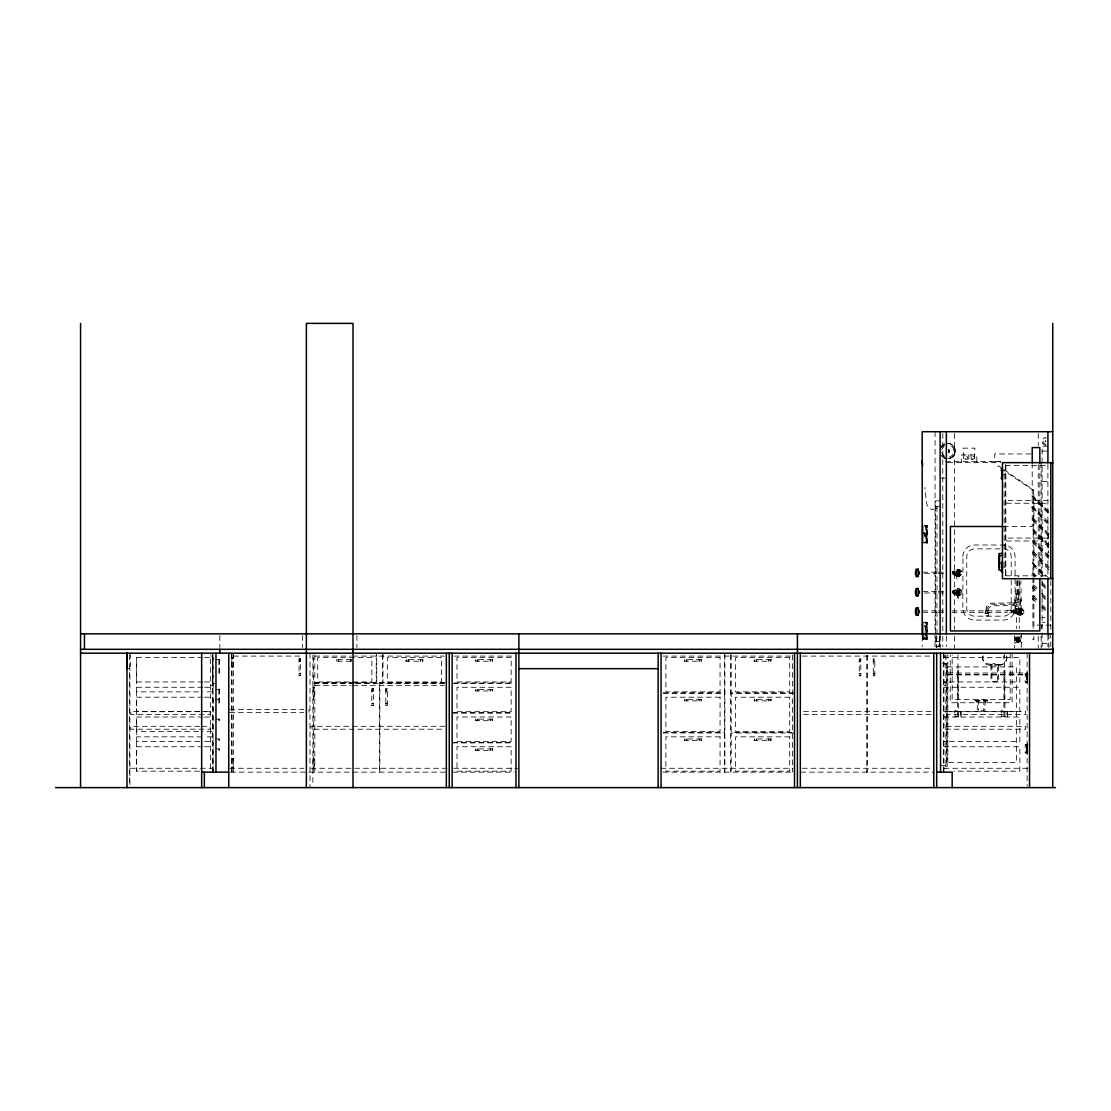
<?xml version="1.0" encoding="UTF-8"?>
<svg xmlns="http://www.w3.org/2000/svg" width="1111" height="1111" viewBox="0 0 1111 1111"><rect width="100%" height="100%" fill="white"/><g stroke="black" fill="none" stroke-linecap="round" stroke-linejoin="round"><path stroke-width="0.75" stroke-dasharray="5 3.75" d="M199.48 771.173L136.653 771.173L136.653 736.843L202.882 736.843M202.882 657.531L136.653 657.531L136.653 691.861L202.882 691.861M210.646 768.687L210.646 654.907M212.576 772.145L212.576 653.185L212.576 685.334L210.646 685.334L210.646 682.432L212.576 682.432M213.062 771.173L213.062 736.843L204.577 736.843M939.406 641.575L939.642 638.672L938.948 646.199A1.944 1.944 0 0 1 937.712 646.658L937.226 646.658A1.903 1.903 0 0 1 936.115 646.296L934.851 645.144L936.24 646.116A1.75 1.75 0 0 0 936.837 646.38L937.712 646.421A1.694 1.694 0 0 0 939.378 645.047L939.406 636.422M1027.508 676.099L1027.647 673.71M1027.508 746.898L1027.647 744.509M958.029 594.191L959.39 593.621A3.152 2.222 0 0 0 959.946 592.385L958.39 591.885A4.444 3.139 0 0 0 957.668 591.885L956.154 592.246L957.126 593.802A1.791 1.791 0 0 0 959.821 592.246L958.029 590.455L956.224 592.246A3.152 2.222 0 0 0 956.654 593.621L958.029 593.913M1011.482 611.911L1012.857 612.217M1020.342 600.954L1020.106 608.689L1015.746 608.689L1015.51 600.954M924.519 637.825L924.116 637.825M962.862 556.611A11.61 11.61 0 0 1 974.472 545.001L1003.483 545.001A11.61 11.61 0 0 1 1015.093 556.611L1015.093 608.453A11.61 11.61 0 0 1 1003.483 620.063L974.472 620.063A11.61 11.61 0 0 1 962.862 608.453L962.959 555.097M1016.315 580.872L1015.94 594.663L1018.801 594.663L1019.273 580.442M233.088 657.531C232.963 659.892 229.921 656.684 233.088 657.531L233.088 667.211C229.921 668.058 232.963 664.85 233.088 667.211M231.63 768.27C234.768 766.604 232.407 764.576 233.088 758.605C229.921 757.744 232.963 760.966 233.088 758.605M314.33 687.278C314.205 689.639 311.163 686.417 314.33 687.278L314.33 696.944C311.163 697.805 314.205 694.583 314.33 696.944M312.871 768.27C316.01 766.604 313.649 764.576 314.33 758.605C311.163 757.744 314.205 760.966 314.33 758.605M935.059 508.671C930.726 511.56 926.963 506.56 926.421 502.589L924.894 487.507M1018.523 594.663L1017.759 601.329L1016.982 601.329L1016.218 594.663M959.96 572.915A1.93 1.93 0 0 1 957.057 574.581A1.93 1.93 0 0 1 957.057 571.235A1.93 1.93 0 0 1 959.96 572.915L959.765 573.373A1.791 1.791 0 0 1 956.752 574.179A3.152 2.222 0 0 1 956.113 573.04L957.668 572.54A4.444 3.139 0 0 1 958.39 572.54L959.946 573.04A3.152 2.222 0 0 1 959.39 574.276C953.918 577.026 957.64 567.221 959.821 572.915M956.71 572.915L958.029 571.596L959.348 572.915L958.029 574.22L956.71 572.915L958.029 572.915M956.752 591.913C960.626 588.399 958.487 596.954 956.557 591.857M959.96 592.246A1.93 1.93 0 0 1 957.057 593.927A1.93 1.93 0 0 1 957.057 590.58A1.93 1.93 0 0 1 959.96 592.246L958.918 593.816L957.126 593.802A1.791 1.791 0 0 1 957.126 590.691A1.791 1.791 0 0 1 959.821 592.246M1018.648 610.328C1016.648 611.897 1019.676 614.8 1021.301 612.966C1024.439 609.536 1015.301 610.508 1020.384 609.856M956.89 574.151C955.335 584.65 961.765 576.79 958.335 573.568M958.321 598.607L959.196 593.718L956.974 594.066L955.932 592.246L956.974 590.441L959.071 590.441L960.126 592.246L959.071 594.066M1027.689 674.669L1026.383 674.655L1026.606 681.807M1026.828 674.558L1026.536 681.39L1027.939 681.349M1026.981 674.544L1027.425 674.002L1025.231 674.016M1027.939 745.328L1026.453 744.939L1027.689 745.467M1026.828 745.356L1027.356 744.898L1025.231 744.814M959.196 574.484L954.28 575.137M1027.425 681.876L1027.647 682.168M1026.453 752.591L1027.939 752.147M1026.758 752.578L1026.758 744.912M1027.425 752.675L1027.647 752.966M948.544 451.358L948.502 450.622M1015.732 606.106L1016.676 604.245L1015.551 602.315M954.28 574.79L953.391 574.248L953.391 571.582L954.28 571.026M954.28 594.135L953.391 593.58L953.391 590.913L954.28 590.372M1016.176 613.466L1015.287 612.925L1015.287 610.258L1016.176 609.717M1012.871 610.758C1015.385 607.467 1015.385 615.716 1012.871 612.439M952.835 574.081L952.738 571.457L953.391 574.248M952.835 593.427L952.738 590.802L953.391 593.58M941.614 449.441L944.517 445.65M958.918 574.47L959.765 573.373A1.791 1.791 0 0 0 957.557 571.179A1.791 1.791 0 0 0 956.752 574.179M1031.813 496.048L1049.076 514.31M1031.813 507.171L1049.076 525.434M1021.662 612.064A1.791 1.791 0 0 1 1018.648 612.869A1.791 1.791 0 0 1 1019.454 609.856A1.791 1.791 0 0 1 1021.662 612.064L1020.815 613.147M924.269 637.7L924.38 638.353M956.89 574.262L957.724 573.568M957.446 592.996L957.682 598.496M959.154 593.927L957.446 594.538L957.015 593.413M997.886 466.537L998.442 465.745L1002.65 468.634M948.488 451.899L948.488 450.191M1017.384 639.089L1017.259 640.033M925.324 541.64L926.949 540.765M998.942 665.031L990.498 665.683L991.012 664.711A7.499 4.569 -90 0 0 991.734 664.267L994.72 663.364L997.706 664.267A7.499 4.569 90 0 0 998.372 664.656C1003.414 666.919 1008.274 660.614 1006.677 655.726M956.349 573.693L957.196 572.665L959.696 573.693L958.862 575.401L957.196 575.401L956.349 573.693L957.196 575.401M956.349 574.373L957.196 572.665M959.696 573.693L958.862 575.401M956.349 593.024L957.196 592.01L959.696 593.024L958.862 594.746L957.196 594.746L956.349 593.024L957.196 594.746M956.349 593.718L957.196 592.01M959.696 593.024L958.862 594.746M1031.841 507.144L1033.341 506.977L1049.076 522.698M985.263 613.411L985.332 611.106L988.623 611.106L988.693 613.411M925.282 638.408L926.949 637.478M1045.493 440.567L1045.132 441.886M1045.729 440.956L1045.729 441.831M983.207 655.726C981.027 666.128 991.373 663.711 997.372 664.531M1018.954 609.911L1021.301 610.217M949.238 457.065C955.224 455.746 955.224 446.358 949.238 445.039M949.572 458.287C957.807 456.468 956.057 443.178 947.627 443.553A7.499 7.499 0 0 1 949.572 458.287L947.627 458.537M1032.175 495.7L1049.076 511.574M957.446 593.107L958.612 593.107M958.612 594.427L954.28 594.482M991.942 664.586L991.942 681.71M956.89 574.581L958.029 575.304L961.89 574.637L961.89 571.179L954.28 570.679M1016.996 609.245L1016.996 613.939L1023.787 613.328L1023.787 609.87L1016.996 609.245L1016.176 609.37L1016.176 613.827L1016.996 613.827M1018.231 576.345L1018.981 576.345M958.487 574.651L957.557 574.651M957.724 593.024L959.154 593.607M1047.909 446.205L1042.104 446.205L1042.104 648.352M1042.104 451.052L1047.909 451.052M1030.814 453.955L994.72 453.955L994.72 462.648M1000.386 461.44L990.845 461.69M945.392 461.69L1000.664 461.69M947.627 462.648L1000.664 462.648M1005.358 465.551L1047.673 465.551M1002.455 474.258L1005.358 474.258M941.628 478.133L945.392 478.133M1042.104 481.507L1047.909 481.507M1048.117 500.367L1006.802 500.367L1006.802 503.269L1049.839 503.269M939.406 500.853L935.545 500.853L935.545 641.575M1032.924 502.311L1033.883 502.311M935.545 506.658L939.406 506.658M924.435 525.545L927.352 525.545L927.157 542.904M924.408 525.934L927.199 525.934M1003.233 526.489L1032.216 526.489L1032.216 464.731M926.949 527.683L925.282 526.753M924.699 532.613L924.699 536.321M1048.117 538.085L1006.802 538.085L1006.802 540.988L1049.839 540.988M924.408 542.515L927.199 542.515M922.922 542.904L927.352 542.904M1000.067 548.876L974.472 548.876A7.735 7.735 0 0 0 966.737 556.611L966.737 608.453A7.735 7.735 0 0 0 974.472 616.188L1003.483 616.188A7.735 7.735 0 0 0 1011.218 608.453L1011.218 577.345M1032.924 552.598L1033.883 552.598M1032.924 554.528L1033.883 554.528M1032.924 563.235L1033.883 563.235M1002.455 567.11L1005.358 567.11M1032.924 567.11L1033.883 567.11M961.89 571.596L958.987 571.596L958.987 574.22L961.89 574.22M922.81 572.179L936.684 572.179M938.42 572.179L943.628 572.179M957.196 573.345L959.696 574.373M924.546 573.637L936.684 573.637M938.42 573.637L943.628 573.637M958.029 573.693L959.154 574.262M1005.358 575.804L1048.117 575.804M954.28 590.024L961.89 590.524L961.89 593.982L958.029 594.593L958.029 589.913M961.89 590.941L958.987 590.941L958.987 593.566L961.89 593.566M922.81 591.51L936.684 591.51M938.42 591.51L943.628 591.51M956.627 592.246L958.029 592.246M957.196 592.691L959.696 593.718M924.546 592.982L936.684 592.982M938.42 592.982L943.628 592.982M1015.926 593.705L1018.815 593.705M1014.065 604.245L992.928 604.245A6.013 6.013 0 0 0 986.985 611.106M1023.787 610.286L1020.898 610.286L1020.898 612.911L1023.787 612.911M922.783 610.856L936.573 610.856M938.309 610.856L945.197 610.856M952.099 610.856L1007.26 610.856M1012.857 610.967L1011.468 610.481M922.783 612.328L936.573 612.328M938.309 612.328L945.197 612.328M952.099 612.328L1007.26 612.328M985.138 613.161L988.818 613.161M985.138 613.286L988.818 613.286M1042.104 617.397L1045.007 617.397M1041.993 622.229L1045.132 622.229M922.922 622.257L927.157 622.257L927.157 639.617L922.922 639.617A2.028 1.333 -20.5 0 1 922.672 638.742L925.977 638.742A2.028 1.333 20.5 0 0 926.866 639.617L926.866 622.257A2.028 1.333 -20.5 0 0 925.977 623.132L925.977 638.742M924.574 622.646L927.018 622.646L927.018 639.228L922.991 639.228L922.991 635.909M926.949 624.396L925.324 623.521M1051.02 625.132L1037.271 625.132L1037.271 622.229M924.171 625.91L925.907 626.007M1032.924 628.034L1033.883 628.034M1041.507 628.52L1041.868 625.132M923.422 637.478L925.074 638.408M935.059 641.575L939.892 641.575M939.642 642.283L939.642 644.255M1042.104 643.505L1047.909 643.505M210.646 656.087L212.576 656.087M233.574 656.087L303.442 656.087M314.816 656.087L351.104 656.087M352.826 656.087L444.414 656.087M454.08 656.087L514.046 656.087M662.989 656.087L792.587 656.087M802.253 656.087L931.851 656.087M943.947 656.087L945.878 656.087M204.577 657.531L213.062 657.531L213.062 691.861L204.577 691.861M943.461 657.531L1019.856 657.531L1019.856 681.96L943.461 681.96M299.053 659.059L300.595 659.059M859.261 659.281L860.817 659.281M215.965 659.656L219.492 659.656M351.312 659.656L336.327 659.656L336.327 661.212L352.937 661.212M299.053 660.878L300.595 660.878M859.261 661.101L860.817 661.101M873.288 661.101L874.843 661.101M299.053 661.128L300.595 661.128M859.261 661.351L860.817 661.351M942.211 663.253L947.197 663.253L947.197 766.312L942.211 766.312M943.475 663.989L946.378 663.989L946.378 765.562L940.559 765.562M990.498 665.031C985.193 666.031 981.513 660.601 982.749 655.726M947.197 666.919L1016.371 666.919L1016.371 762.646L947.197 762.646M946.378 667.739L947.836 667.739M126.987 668.655L129.89 668.655L129.89 785.894M1027.12 672.683L1027.12 683.209M947.808 673.002L1027.12 673.002M299.053 673.28L300.595 673.28M299.053 673.53L300.595 673.53M859.261 673.502L860.817 673.502M859.261 673.766L860.817 673.766M873.288 673.766L874.843 673.766M1027.12 673.724L1025.231 673.724L1025.231 682.168L1027.12 682.168M1026.453 674.224L1027.856 674.224M947.808 674.46L1027.939 674.544M947.808 674.946L1027.12 674.946M299.053 675.363L300.595 675.363M859.261 675.585L860.817 675.585M1026.453 681.529L1027.856 681.654M202.882 681.96L136.653 681.96L136.653 657.531M204.577 681.96L213.062 681.96M1025.231 681.862L1027.356 681.862L1027.356 674.099M314.816 682.432L351.104 682.432M352.826 682.432L444.414 682.432M943.947 682.432L945.878 682.432M354.131 682.918L313.358 682.918L313.358 653.671M355.839 682.918L376.226 682.918L376.226 653.671M445.858 682.918L382.989 682.918L382.989 653.671M454.33 682.918L513.796 682.918M213.062 683.404L215.965 683.404M353.978 683.404L313.358 683.404L313.358 772.145M355.673 683.404L379.365 683.404L379.365 772.145M444.164 683.404L379.851 683.404L379.851 772.145M452.635 683.404L513.796 683.404M314.816 685.334L351.104 685.334M352.826 685.334L444.414 685.334M943.947 685.334L945.878 685.334M202.882 687.278L136.653 687.278L136.653 711.693L202.882 711.693M204.577 687.278L213.062 687.278M943.461 687.278L1019.856 687.278L1019.856 711.693L943.461 711.693M371.824 689.028L373.365 689.028M215.965 689.403L219.492 689.403M371.824 690.848L373.365 690.848M385.85 690.848L387.392 690.848M371.824 691.098L373.365 691.098M663.239 692.833L724.4 692.833L724.4 653.671M794.032 692.833L731.163 692.833L731.163 653.671M663.239 693.32L724.4 693.32L724.4 732.482L663.239 732.482M794.032 693.32L731.163 693.32L731.163 732.482L794.032 732.482M202.882 697.194L136.653 697.194L136.653 731.524L202.882 731.524M204.577 697.194L213.062 697.194L213.062 731.524L204.577 731.524M215.965 699.319L219.492 699.319M974.764 700.569L987.582 700.569M371.824 703.249L373.365 703.249M371.824 703.499L373.365 703.499M385.85 703.499L387.392 703.499M371.824 705.318L373.365 705.318M229.699 709.512L303.831 709.512M199.813 711.457L130.862 711.457L130.862 714.359L210.16 714.359L210.16 711.457L201.535 711.457M803.531 711.457L932.282 711.457M946.364 711.457L1025.661 711.457L1025.661 714.359L946.364 714.359M204.577 711.693L213.062 711.693M229.699 712.415L303.831 712.415M452.635 712.665L513.796 712.665M452.635 713.151L513.796 713.151M803.531 714.359L932.282 714.359M202.882 717.012L136.653 717.012L136.653 741.44L202.882 741.44M204.577 717.012L213.062 717.012M943.461 717.012L1019.856 717.012L1019.856 741.44L943.461 741.44M215.965 719.136L219.492 719.136L219.492 720.692M199.813 726.316L130.862 726.316L130.862 729.219L210.16 729.219L210.16 726.316L201.535 726.316M444.844 726.316L310.941 726.316L310.941 729.219L444.844 729.219M946.364 726.316L1025.661 726.316L1025.661 729.219L946.364 729.219M663.239 732.968L724.4 732.968L724.4 772.145M794.032 732.968L731.163 732.968L731.163 772.145M215.965 738.968L219.492 738.968L219.492 740.509M204.577 741.44L213.062 741.44M452.635 742.398L513.796 742.398M452.635 742.884L513.796 742.884M1027.12 743.467L1027.12 753.994M1027.12 744.509L1025.231 744.509L1025.231 752.966L1027.12 752.966M1026.453 745.023L1027.856 745.148M202.882 746.759L136.653 746.759L136.653 771.173M204.577 746.759L213.062 746.759M943.461 746.759L1019.856 746.759L1019.856 771.173L953.641 771.173M215.965 748.883L219.492 748.883L219.492 750.425M1026.453 752.328L1027.856 752.453M1025.231 752.661L1027.356 752.661L1027.356 744.898M946.378 761.813L947.836 761.813L947.808 654.823M130.376 768.27L212.576 768.27M229.699 768.27L303.831 768.27M310.941 768.27L448.275 768.27M453.691 768.27L517.907 768.27M660.837 768.27L793.018 768.27M802.253 768.27L932.282 768.27M943.947 768.27L1028.564 768.27M230.463 772.145L447.525 772.145M452.635 772.145L514.046 772.145M662.989 772.145L794.032 772.145M800.795 772.145L933.296 772.145M925.046 635.659L925.185 625.924L925.269 635.659M935.545 507.63L936.99 508.588M1004.038 469.606L1033.466 489.909L1032.924 576.373M1000.692 468.467L1033.883 490.701L1033.883 576.373M944.517 456.44L941.614 452.663M998.372 664.656L998.428 664.711A7.499 4.569 -90 0 1 997.706 664.267M1032.661 496.534L1049.076 512.949M1032.661 507.658L1049.076 524.073M1049.076 533.822L1033.341 518.087L1031.841 518.268L1031.98 519.462L1049.076 536.557M1032.661 518.781L1049.076 535.196M1049.076 544.945L1033.341 529.211L1031.841 529.391L1031.98 530.586L1049.076 547.681M1032.661 529.905L1049.076 546.306M1049.076 556.069L1033.341 540.335L1031.841 540.515L1031.98 541.71L1049.076 558.805M1032.661 541.015L1049.076 557.43M1049.076 567.193L1033.341 551.459L1031.841 551.639L1031.98 552.834L1049.076 569.929M1032.661 552.139L1049.076 568.554M1049.076 578.317L1032.175 562.43L1031.98 563.944L1044.187 576.165M1032.661 563.263L1045.548 576.165M1035.758 576.123C1035.841 574.081 1030.855 572.082 1031.98 575.067M1041.812 582.178L1047.867 588.219M1032.661 574.387L1035.008 576.734M1042.035 583.761L1045.548 587.288M1041.743 584.844L1047.854 590.941M1036.966 588.455C1031.55 580.025 1028.925 587.705 1036.855 591.08M1041.812 593.302L1047.867 599.343M1032.661 585.511L1037.341 590.205M1042.035 594.885L1045.548 598.412M1041.743 595.968L1047.854 602.065M1036.966 599.579C1031.55 591.149 1028.925 598.829 1036.855 602.204M1041.812 604.412L1047.867 610.467M1032.661 596.635L1037.341 601.315M1042.035 606.009L1045.548 609.522M1041.743 607.092L1047.854 613.189M1026.675 745.328L1026.383 752.175M1021.662 611.133L1021.717 611.592A1.819 1.819 0 0 1 1019.023 613.175A1.819 1.819 0 0 1 1019.023 610.022A1.819 1.819 0 0 1 1021.759 611.592M1017.94 580.442L1018.398 611.592L1021.287 611.592L1020.898 580.872M1027.508 681.571L1027.508 678.613M1027.508 752.369L1027.508 749.411M1027.508 680.39L1027.508 681.265M1027.508 751.189L1027.508 752.064M1050.812 580.664L1050.812 646.616M1048.881 633.839L1048.881 647.588M1048.395 533.28L1048.395 552.625M1047.909 464.384L1047.909 577.192M1047.909 635.353L1047.909 646.616M1041.146 462.648L1041.146 577.192M1041.146 636.2L1041.146 648.352M1039.84 464.87L1039.84 575.581M1038.243 433.443L1038.243 445.567M1038.243 464.634L1038.243 575.554M1038.243 636.214L1038.243 648.352M1033.883 577.748L1033.883 629.007M1033.883 636.422L1033.883 639.644L1032.924 639.644L1032.924 636.422M1032.924 577.748L1032.924 629.007M1027.536 673.752L1027.536 682.196M1027.536 744.537L1027.536 752.994M1027.12 653.185L1027.12 785.894M1026.314 673.724L1026.314 682.168M1026.314 744.509L1026.314 752.966M1021.315 633.492L1021.315 647.727M1019.926 613.939L1019.842 589.344A11.61 1.236 -90 0 0 1019.356 580.136M1019.273 608.689L1019.273 628.59M1018.634 593.705L1018.634 594.663M1017.537 593.705L1017.537 594.663M1017.37 594.663L1017.37 589.344A11.61 1.236 -90 0 1 1017.857 580.136M1016.579 608.689L1016.579 628.59M1016.107 593.705L1016.107 594.663M1015.468 609.717L1015.468 613.466M1015.01 610.411L1015.01 612.772M1014.635 610.147L1014.635 613.05M1014.551 636.659L1014.551 647.727M1014.385 610.05L1014.385 613.147M1013.607 610.05L1013.607 613.147M1012.996 610.411L1012.996 612.772M1012.121 653.185L1012.121 702.749L950.224 702.749L950.224 654.893M1011.218 575.623L1011.218 556.611A7.735 7.735 0 0 0 1004.497 548.945M1010.191 653.185L1010.191 699.611L952.169 699.611L952.169 654.907M1007.538 717.012L1007.538 710.721L1006.08 710.721L1006.08 711.818M1006.469 711.818L1007.149 711.109L1007.149 716.623L1001.636 716.623L1001.636 711.109L1002.303 711.818M1006.233 655.726C1007.802 661.212 1002.747 666.1 997.484 664.586L997.484 681.71M1005.844 465.551L1005.844 575.804M1005.358 464.384L1005.358 576.984M1004.927 716.623L1004.872 670.586L1003.927 670.586L1003.9 717.012M1004.386 653.185L1004.386 699.611M1004.15 474.258L1004.15 567.11M1003.691 655.726L1003.691 658.879M1002.691 711.818L1002.691 710.721L1001.247 710.721L1001.247 717.012M998.456 665.683L998.456 681.71L990.984 681.71L990.984 665.683M987.707 699.611L987.707 701.055L974.653 701.055L974.764 699.611M985.526 701.055L985.526 702.735M985.04 700.569L985.04 710.248L977.305 710.248L977.305 700.569M983.832 699.611L983.832 710.248M978.513 699.611L978.513 710.248M977.305 461.69L977.305 462.648M976.819 461.69L976.819 454.913L961.348 454.913L961.348 461.69M976.819 701.055L976.819 702.735M971.028 454.913L971.222 459.371L974.514 459.551L974.889 448.15L963.279 448.15L963.279 454.913M968.125 454.913C972.069 461.329 960.265 461.426 964.251 454.913M961.112 717.012L961.112 710.721L959.654 710.721L959.654 711.818M960.862 461.69L960.862 462.648M960.043 711.818L960.723 711.109L960.723 716.623L955.21 716.623L955.21 711.109L955.891 711.818M958.446 717.012L958.446 670.586L957.501 670.586L957.488 717.012M958.029 570.568L958.029 575.248M957.96 654.907L957.96 699.611M956.279 711.818L956.279 710.721L954.821 710.721L954.821 717.012M955.099 570.568L955.099 575.248M955.099 589.913L955.099 594.593M954.405 433.443L954.405 629.284M954.405 636.214L954.405 648.352M953.571 571.026L953.571 574.79M953.571 590.372L953.571 594.135M953.113 571.734L953.113 574.081M953.113 591.08L953.113 593.427M946.364 636.214L946.364 646.616M945.878 654.907L945.878 768.687M943.947 653.185L943.947 772.145M943.461 653.185L943.461 771.173M942.795 433.443L942.795 634.478M942.795 636.214L942.795 646.616M940.128 635.2L940.128 648.352M939.892 636.214L939.892 646.658M936.99 506.658L936.99 633.839M935.059 431.707L935.059 646.658M926.657 525.934L926.657 542.515M926.657 622.646L926.657 639.228M925.06 532.613L925.144 536.321M924.963 532.877L924.963 536.071M923.352 635.909L923.213 639.617M922.922 636.145L922.922 639.617M922.672 635.27L922.644 638.992M922.186 636.214L922.186 646.616M867.288 655.379L867.288 772.145M866.816 655.379L866.816 772.145M792.587 654.907L792.587 772.145M770.756 659.656L770.756 661.212M770.756 699.319L770.756 700.86M770.756 738.968L770.756 740.509M768.937 659.656L768.937 661.212M768.937 699.319L768.937 700.86M768.937 738.968L768.937 740.509M768.673 659.656L768.673 661.212M768.673 699.319L768.673 700.86M768.673 738.968L768.673 740.509M756.522 659.656L756.522 661.212M756.522 699.319L756.522 700.86M756.522 738.968L756.522 740.509M756.272 659.656L756.272 661.212M756.272 699.319L756.272 700.86M756.272 738.968L756.272 740.509M754.452 659.656L754.452 661.212M754.452 699.319L754.452 700.86M754.452 738.968L754.452 740.509M730.691 654.907L730.691 772.145M724.886 654.907L724.886 772.145M701.11 659.656L701.11 661.212M701.11 699.319L701.11 700.86M701.11 738.968L701.11 740.509M699.291 659.656L699.291 661.212M699.291 699.319L699.291 700.86M699.291 738.968L699.291 740.509M699.041 659.656L699.041 661.212M699.041 699.319L699.041 700.86M699.041 738.968L699.041 740.509M686.89 659.656L686.89 661.212M686.89 699.319L686.89 700.86M686.89 738.968L686.89 740.509M686.64 659.656L686.64 661.212M686.64 699.319L686.64 700.86M686.64 738.968L686.64 740.509M684.82 659.656L684.82 661.212M684.82 699.319L684.82 700.86M684.82 738.968L684.82 740.509M492.215 659.656L492.215 661.212M492.215 689.403L492.215 690.945M492.215 719.136L492.215 720.692M492.215 748.883L492.215 750.425M490.395 659.656L490.395 661.212M490.395 689.403L490.395 690.945M490.395 719.136L490.395 720.692M490.395 748.883L490.395 750.425M490.132 659.656L490.132 661.212M490.132 689.403L490.132 690.945M490.132 719.136L490.132 720.692M490.132 748.883L490.132 750.425M477.98 659.656L477.98 661.212M477.98 689.403L477.98 690.945M477.98 719.136L477.98 720.692M477.98 748.883L477.98 750.425M477.73 659.656L477.73 661.212M477.73 689.403L477.73 690.945M477.73 719.136L477.73 720.692M477.73 748.883L477.73 750.425M475.911 659.656L475.911 661.212M475.911 689.403L475.911 690.945M475.911 719.136L475.911 720.692M475.911 748.883L475.911 750.425M422.583 659.656L422.583 661.212M420.763 659.656L420.763 661.212M420.5 659.656L420.5 661.212M408.348 659.656L408.348 661.212M408.098 659.656L408.098 661.212M406.279 659.656L406.279 661.212M382.517 654.837L382.517 682.918L376.712 682.918L376.712 654.837M356.881 635.561L356.881 647.588M351.118 659.656L351.118 661.212M350.868 659.656L350.868 661.212M338.716 659.656L338.716 661.212M338.466 659.656L338.466 661.212M336.647 659.656L336.647 661.212M314.816 654.907L314.816 772.145M313.094 687.278L313.191 696.944M313.191 758.605L313.094 768.27M312.871 654.907L312.871 785.894M309.969 653.185L309.969 787.616M309.011 709.512L309.011 712.415M302.498 635.561L302.498 647.588M233.574 653.185L233.574 772.145M232.116 653.671L232.116 772.145M231.852 657.531L231.949 667.211M231.852 758.605L231.949 768.27M231.63 653.185L231.63 772.145M219.839 635.561L219.839 647.588M219.492 659.281L219.492 675.585M219.492 689.028L219.492 705.318M218.881 659.656L218.881 673.502M218.881 689.403L218.881 703.249M218.881 719.136L218.881 720.692M218.881 738.968L218.881 740.509M218.881 748.883L218.881 750.425M213.062 654.907L213.062 772.145M130.376 653.185L130.376 668.655M129.404 654.907L129.404 785.894M1045.979 445.247A3.875 3.875 0 0 1 1042.104 441.373A3.875 3.875 0 0 1 1045.979 437.512M1045.979 444.275A2.902 2.902 0 0 1 1043.076 441.373A2.902 2.902 0 0 1 1045.979 438.47M947.627 443.317A7.735 7.735 0 0 1 949.627 458.524M945.628 458.524A7.735 7.735 0 0 1 940.934 454.913M940.934 447.177A7.735 7.735 0 0 1 945.628 443.581M948.502 449.524A1.75 1.75 0 0 1 948.502 452.566M948.655 450.024A1.444 1.444 0 0 1 948.655 452.08M385.85 689.028L385.85 705.318L387.392 705.318L387.392 689.028L385.85 689.028M873.288 659.281L873.288 675.585L874.843 675.585L874.843 659.281L873.288 659.281M936.684 635.561L936.684 647.588L936.684 635.561M1014.065 602.884L1014.065 605.592L991.609 605.787L989.012 607.731L988.332 611.008L985.624 611.203L986.721 606.273L990.845 603.176L1014.065 602.884M988.776 613.564L988.637 615.827L985.318 615.827L985.179 613.564L988.776 613.564M949.558 451.052L948.6 452.719A1.861 1.861 0 0 0 948.558 449.441L949.558 451.052M1018.648 611.258C1020.259 616.272 1022.564 607.703 1018.648 611.258M1015.593 639.019C1018.884 649.518 1023.703 631.562 1015.593 639.019M1016.759 639.325C1018.245 643.949 1020.356 636.075 1016.759 639.325M1017.009 639.394C1018.176 643.019 1019.829 636.839 1017.009 639.394M1014.968 599.023L1014.635 600.954L1021.217 600.954L1020.884 599.023L1014.968 599.023M956.974 571.096L955.932 572.915L956.974 574.72L959.071 574.72L960.126 572.915L959.071 571.096L956.974 571.096M1018.884 609.786L1017.829 611.592L1018.884 613.411L1020.967 613.411L1022.023 611.592L1020.967 609.786L1018.884 609.786M942.336 445.747L941.142 447.302A7.499 7.499 0 0 1 945.683 443.803L942.336 445.747M1014.829 635.909L1014.19 636.534L1015.329 637.672A2.777 2.777 0 0 1 1015.329 641.602L1014.19 642.741L1014.829 643.38L1015.968 642.241A2.777 2.777 0 0 1 1019.898 642.241L1021.037 643.38L1021.662 642.741L1020.523 641.602A2.777 2.777 0 0 1 1020.523 637.672L1021.662 636.534L1021.037 635.909L1019.898 637.047A2.777 2.777 0 0 1 1015.968 637.047L1014.829 635.909M1017.926 602.315L1014.065 602.315L1014.065 606.175L1017.926 606.175L1017.926 602.315M1011.468 610.3L1007.26 610.3L1007.26 612.883L1011.468 612.883L1011.468 610.3M371.879 657.531L317.718 657.531L317.718 681.96L371.879 681.96L371.879 657.531M441.511 657.531L387.35 657.531L387.35 681.96L441.511 681.96L441.511 657.531M511.143 657.531L456.982 657.531L456.982 681.96L511.143 681.96L511.143 657.531M720.053 657.531L665.892 657.531L665.892 691.861L720.053 691.861L720.053 657.531M789.685 657.531L735.524 657.531L735.524 691.861L789.685 691.861L789.685 657.531M300.595 658.754L299.053 658.754L299.053 675.669L300.595 675.669L300.595 658.754M860.817 658.976L859.261 658.976L859.261 675.891L860.817 675.891L860.817 658.976M874.843 658.976L873.288 658.976L873.288 661.351L874.843 661.351L874.843 658.976M422.888 659.656L405.973 659.656L405.973 661.212L422.888 661.212L422.888 659.656M492.52 659.656L475.605 659.656L475.605 661.212L492.52 661.212L492.52 659.656M701.43 659.656L684.501 659.656L684.501 661.212L701.43 661.212L701.43 659.656M771.062 659.656L754.147 659.656L754.147 661.212L771.062 661.212L771.062 659.656M874.843 673.502L873.288 673.502L873.288 675.891L874.843 675.891L874.843 673.502M511.143 687.278L456.982 687.278L456.982 711.693L511.143 711.693L511.143 687.278M373.365 688.709L371.824 688.709L371.824 705.638L373.365 705.638L373.365 688.709M387.392 688.709L385.85 688.709L385.85 691.098L387.392 691.098L387.392 688.709M492.52 689.403L475.605 689.403L475.605 690.945L492.52 690.945L492.52 689.403M720.053 697.194L665.892 697.194L665.892 731.524L720.053 731.524L720.053 697.194M789.685 697.194L735.524 697.194L735.524 731.524L789.685 731.524L789.685 697.194M701.43 699.319L684.501 699.319L684.501 700.86L701.43 700.86L701.43 699.319M771.062 699.319L754.147 699.319L754.147 700.86L771.062 700.86L771.062 699.319M387.392 703.249L385.85 703.249L385.85 705.638L387.392 705.638L387.392 703.249M511.143 717.012L456.982 717.012L456.982 741.44L511.143 741.44L511.143 717.012M492.52 719.136L475.605 719.136L475.605 720.692L492.52 720.692L492.52 719.136M720.053 736.843L665.892 736.843L665.892 771.173L720.053 771.173L720.053 736.843M789.685 736.843L735.524 736.843L735.524 771.173L789.685 771.173L789.685 736.843M701.43 738.968L684.501 738.968L684.501 740.509L701.43 740.509L701.43 738.968M771.062 738.968L754.147 738.968L754.147 740.509L771.062 740.509L771.062 738.968M511.143 746.759L456.982 746.759L456.982 771.173L511.143 771.173L511.143 746.759M492.52 748.883L475.605 748.883L475.605 750.425L492.52 750.425L492.52 748.883M945.697 458.287L941.142 454.788A7.499 7.499 0 0 0 945.683 458.287M927.06 542.904L927.06 525.545A2.028 1.333 -20.5 0 0 926.157 526.42L926.157 542.029A2.028 1.333 20.5 0 0 927.06 542.904M926.866 542.904L926.866 525.545A2.028 1.333 -20.5 0 0 925.977 526.42L925.977 542.029A2.028 1.333 20.5 0 0 926.866 542.904M1016.579 641.991A2.708 2.708 0 0 0 1020.634 639.644A2.708 2.708 0 0 0 1016.579 637.297A2.708 2.708 0 0 0 1016.579 641.991M1017.204 640.894A1.444 1.444 0 0 0 1019.384 639.644A1.444 1.444 0 0 0 1017.204 638.381A1.444 1.444 0 0 0 1017.204 640.894M1016.718 641.741A2.416 2.416 0 0 0 1020.342 639.644A2.416 2.416 0 0 0 1016.718 637.547A2.416 2.416 0 0 0 1016.718 641.741M965.459 459.079A1.444 1.444 0 0 0 967.639 457.815A1.444 1.444 0 0 0 965.459 456.565A1.444 1.444 0 0 0 965.459 459.079M972.236 459.079A1.444 1.444 0 0 0 974.403 457.815A1.444 1.444 0 0 0 972.236 456.565A1.444 1.444 0 0 0 972.236 459.079M1018.231 614.522A3.389 3.389 0 0 0 1023.314 611.592A3.389 3.389 0 0 0 1018.231 608.661A3.389 3.389 0 0 0 1018.231 614.522M1019.204 612.855A1.444 1.444 0 0 0 1021.37 611.592A1.444 1.444 0 0 0 1019.204 610.342A1.444 1.444 0 0 0 1019.204 612.855M1018.107 614.744A3.639 3.639 0 0 0 1023.564 611.592A3.639 3.639 0 0 0 1018.107 608.439A3.639 3.639 0 0 0 1018.107 614.744M956.335 595.177A3.389 3.389 0 0 0 961.418 592.246A3.389 3.389 0 0 0 956.335 589.316A3.389 3.389 0 0 0 956.335 595.177M957.307 593.51A1.444 1.444 0 0 0 959.473 592.246A1.444 1.444 0 0 0 957.307 590.996A1.444 1.444 0 0 0 957.307 593.51M956.21 595.385A3.625 3.625 0 0 0 961.654 592.246A3.625 3.625 0 0 0 956.21 589.108A3.625 3.625 0 0 0 956.21 595.385M956.335 575.845A3.389 3.389 0 0 0 961.418 572.915A3.389 3.389 0 0 0 956.335 569.971A3.389 3.389 0 0 0 956.335 575.845M957.307 574.165A1.444 1.444 0 0 0 959.473 572.915A1.444 1.444 0 0 0 957.307 571.651A1.444 1.444 0 0 0 957.307 574.165M956.21 576.053A3.625 3.625 0 0 0 961.654 572.915A3.625 3.625 0 0 0 956.21 569.776A3.625 3.625 0 0 0 956.21 576.053"/><path stroke-width="1.5" d="M126.987 668.655L126.987 653.185L126.987 787.616M215.965 772.145L215.965 653.185M353.02 653.185L353.02 649.31M1052.742 648.352L1052.742 653.185L80.561 653.185M922.755 532.488L922.866 533.336M1000.997 470.397L1002.455 469.425M1000.997 563.235L1002.455 562.263M1002.455 553.334L998.928 553.639L998.928 569.943L1001.275 570.137M1002.455 555.458L999.539 555.708L999.539 567.86M1052.742 431.707L922.186 431.707L922.186 634.478M1052.742 462.648L1002.455 462.648L1002.455 578.706L1052.742 578.706M1052.742 463.134L1050.812 463.134L1050.812 578.234L1052.742 578.234M1000.997 478.133L1002.455 479.091M1003.233 526.489L950.391 526.489L950.391 630.937L1039.84 630.937L1039.84 579.039M916.2 569.804L918.13 569.804M1000.997 570.971L1002.455 571.943M916.2 576.012L918.13 576.012M916.2 589.149L918.13 589.149M916.2 595.357L918.13 595.357M916.2 608.495L918.13 608.495M916.2 614.702L918.13 614.702M80.561 633.839L1052.742 633.839M80.561 649.31L1052.742 649.31M518.879 668.655L658.143 668.655M201.66 772.145L228.741 772.145M936.684 772.145L952.169 772.145L952.169 787.616M55.55 787.616L1055.45 787.616M922.186 460.69L922.685 465.717M1052.742 323.384L1052.742 787.616M1047.909 431.707L1047.909 462.898M1047.909 579.025L1047.909 634.478M1039.84 463.134L1039.84 447.566L1032.216 447.566L1032.216 463.009M1029.536 653.185L1029.536 787.616M1002.316 469.425L1002.247 479.091L1001.914 469.425M1002.316 562.263L1002.247 571.943L1001.914 562.263M1001.733 469.425L1001.733 479.091M1001.733 562.263L1001.733 571.943M946.364 431.707L946.364 634.478M940.559 653.185L940.559 772.145M940.128 431.707L940.128 634.478M936.684 653.185L936.684 787.616M933.782 653.185L933.782 787.616M922.672 635.27L922.672 623.132A2.028 1.333 20.5 0 1 922.685 622.66M919.339 571.693L919.339 574.123M919.339 591.038L919.339 593.455M919.339 610.383L919.339 612.8M915.478 571.457L915.478 574.359M915.478 590.802L915.478 593.705M915.478 610.147L915.478 613.05M800.323 653.185L800.323 787.616M797.42 633.839L797.42 787.616M794.518 653.185L794.518 787.616M661.045 653.185L661.045 787.616M658.143 653.185L658.143 787.616M518.879 633.839L518.879 787.616M515.976 653.185L515.976 787.616M452.149 653.185L452.149 787.616M449.247 653.185L449.247 787.616M446.344 653.185L446.344 787.616M353.02 787.616L353.02 323.384L306.372 323.384L306.372 787.616M228.741 653.185L228.741 787.616M219.839 649.31L219.839 653.185M204.355 772.145L204.355 787.616M201.66 653.185L201.66 787.616M84.436 633.839L84.436 649.31M80.561 323.384L80.561 787.616M922.685 525.947A2.028 1.333 20.5 0 0 922.672 526.42L922.672 542.029A2.028 1.333 -20.5 0 0 922.685 542.501M918.13 569.179L916.2 569.179L916.2 576.637L918.13 576.637L918.13 569.179M918.13 588.524L916.2 588.524L916.2 595.982L918.13 595.982L918.13 588.524M918.13 607.856L916.2 607.856L916.2 615.327L918.13 615.327L918.13 607.856"/></g></svg>
